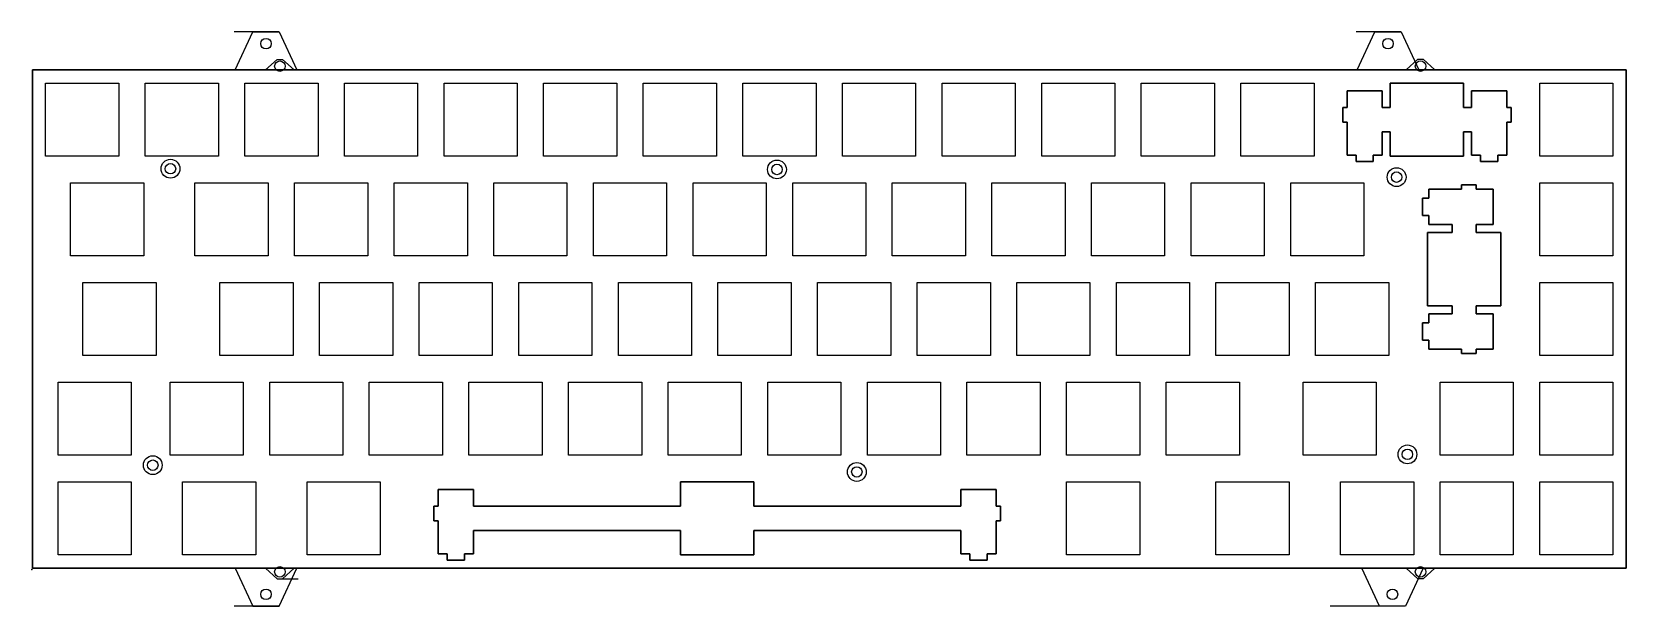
# Model space of a CAD drawing. Header units: millimetres. Extents: x 0 to 305, y -7 to 103.
import ezdxf

# ---------------------------------------------------------------- set-up
doc = ezdxf.new("R2010")
doc.units = ezdxf.units.MM
doc.header["$MEASUREMENT"] = 0
for name, color, linetype in [('7e35f20a299ded1c6a1deb39eea67f7d2ea59609_switch v5_c3e9791c174e4eb26ce8273cec3cea20c89407c9_switch', 7, 'Continuous'), ('7e35f20a299ded1c6a1deb39eea67f7d2ea59609_switch v5_Sketch2', 7, 'Continuous'), ('7e35f20a299ded1c6a1deb39eea67f7d2ea59609_switch v5_Sketch4', 7, 'Continuous'), ('7e35f20a299ded1c6a1deb39eea67f7d2ea59609_switch v5_Sketch5', 7, 'Continuous')]:
    doc.layers.add(name, color=color, linetype=linetype)

msp = doc.modelspace()

# ---------------------------------------------------------------- linework, layer by layer
at = {"layer": '7e35f20a299ded1c6a1deb39eea67f7d2ea59609_switch v5_c3e9791c174e4eb26ce8273cec3cea20c89407c9_switch'}
for p, q in [((0.1, 95.51), (304.89, 95.51)), ((0.1, 0.26), (0.1, 95.51)), ((44.7, 95.51), (46.93, 97.51)), ((46.93, 97.51), (47.93, 97.51)), ((47.93, 97.51), (50.16, 95.51)), ((262.85, 95.51), (265.08, 97.52)), ((265.08, 97.52), (266.08, 97.52)), ((266.08, 97.52), (268.31, 95.51)), ((304.89, 95.51), (304.89, 0.26)), ((2.62, 78.98), (2.62, 92.98)), ((2.62, 92.98), (16.62, 92.98)), ((16.62, 92.98), (16.62, 78.98)), ((21.67, 92.98), (35.67, 92.98)), ((21.67, 78.98), (21.67, 92.98)), ((35.67, 92.98), (35.67, 78.98)), ((40.72, 92.98), (54.72, 92.98)), ((40.72, 78.98), (40.72, 92.98)), ((54.72, 92.98), (54.72, 78.98)), ((59.77, 92.98), (73.77, 92.98)), ((59.77, 78.98), (59.77, 92.98)), ((73.77, 92.98), (73.77, 78.98)), ((78.82, 78.98), (78.82, 92.98)), ((78.82, 92.98), (92.82, 92.98)), ((92.82, 92.98), (92.82, 78.98)), ((97.87, 92.98), (111.87, 92.98)), ((97.87, 78.98), (97.87, 92.98)), ((111.87, 92.98), (111.87, 78.98)), ((116.92, 92.98), (130.92, 92.98)), ((116.92, 78.98), (116.92, 92.98)), ((130.92, 92.98), (130.92, 78.98)), ((135.97, 78.98), (135.97, 92.98)), ((135.97, 92.98), (149.97, 92.98)), ((149.97, 92.98), (149.97, 78.98)), ((155.02, 92.98), (169.02, 92.98)), ((155.02, 78.98), (155.02, 92.98)), ((169.02, 92.98), (169.02, 78.98)), ((174.07, 92.98), (188.07, 92.98)), ((174.07, 78.98), (174.07, 92.98)), ((188.07, 92.98), (188.07, 78.98)), ((193.12, 92.98), (207.12, 92.98)), ((193.12, 78.98), (193.12, 92.98)), ((207.12, 92.98), (207.12, 78.98)), ((212.17, 92.98), (226.17, 92.98)), ((212.17, 78.98), (212.17, 92.98)), ((226.17, 92.98), (226.17, 78.98)), ((231.22, 92.98), (245.22, 92.98)), ((231.22, 78.98), (231.22, 92.98)), ((245.22, 92.98), (245.22, 78.98)), ((251.52, 91.51), (251.52, 88.28)), ((258.27, 91.51), (251.52, 91.51)), ((258.27, 88.28), (258.27, 91.51)), ((259.8, 92.98), (259.8, 88.28)), ((273.79, 92.98), (259.8, 92.98)), ((273.79, 88.28), (273.79, 92.98)), ((275.32, 91.51), (275.32, 88.28)), ((282.07, 91.51), (275.32, 91.51)), ((282.07, 88.28), (282.07, 91.51)), ((288.37, 78.98), (288.37, 92.98)), ((288.37, 92.98), (302.37, 92.98)), ((302.37, 92.98), (302.37, 78.98)), ((250.69, 88.28), (250.69, 85.48)), ((251.52, 88.28), (250.69, 88.28)), ((250.69, 85.48), (251.52, 85.48)), ((251.52, 85.48), (251.52, 79.21)), ((259.8, 88.28), (258.27, 88.28)), ((275.32, 88.28), (273.79, 88.28)), ((282.89, 88.28), (282.07, 88.28)), ((282.07, 79.21), (282.07, 85.48)), ((282.07, 85.48), (282.89, 85.48)), ((282.89, 85.48), (282.89, 88.28)), ((258.27, 79.21), (258.27, 83.68)), ((258.27, 83.68), (259.8, 83.68)), ((259.8, 83.68), (259.8, 78.98)), ((273.79, 78.98), (273.79, 83.68)), ((273.79, 83.68), (275.32, 83.68)), ((275.32, 83.68), (275.32, 79.21)), ((16.62, 78.98), (2.62, 78.98)), ((35.67, 78.98), (21.67, 78.98)), ((54.72, 78.98), (40.72, 78.98)), ((73.77, 78.98), (59.77, 78.98)), ((92.82, 78.98), (78.82, 78.98)), ((111.87, 78.98), (97.87, 78.98)), ((130.92, 78.98), (116.92, 78.98)), ((149.97, 78.98), (135.97, 78.98)), ((169.02, 78.98), (155.02, 78.98)), ((188.07, 78.98), (174.07, 78.98)), ((207.12, 78.98), (193.12, 78.98)), ((226.17, 78.98), (212.17, 78.98)), ((245.22, 78.98), (231.22, 78.98)), ((251.52, 79.21), (253.24, 79.21)), ((253.24, 79.21), (253.24, 78.01)), ((253.24, 78.01), (256.54, 78.01)), ((256.54, 78.01), (256.54, 79.21)), ((256.54, 79.21), (258.27, 79.21)), ((259.8, 78.98), (273.79, 78.98)), ((275.32, 79.21), (277.05, 79.21)), ((277.05, 79.21), (277.05, 78.01)), ((277.05, 78.01), (280.34, 78.01)), ((280.34, 78.01), (280.34, 79.21)), ((280.34, 79.21), (282.07, 79.21)), ((302.37, 78.98), (288.37, 78.98)), ((7.38, 73.93), (21.38, 73.93)), ((7.38, 59.93), (7.38, 73.93)), ((21.38, 73.93), (21.38, 59.93)), ((31.19, 73.93), (45.19, 73.93)), ((31.19, 59.93), (31.19, 73.93)), ((45.19, 73.93), (45.19, 59.93)), ((50.24, 73.93), (64.24, 73.93)), ((50.24, 59.93), (50.24, 73.93)), ((64.24, 73.93), (64.24, 59.93)), ((69.29, 73.93), (83.29, 73.93)), ((69.29, 59.93), (69.29, 73.93)), ((83.29, 73.93), (83.29, 59.93)), ((88.34, 73.93), (102.34, 73.93)), ((88.34, 59.93), (88.34, 73.93)), ((102.34, 73.93), (102.34, 59.93)), ((107.39, 73.93), (121.39, 73.93)), ((107.39, 59.93), (107.39, 73.93)), ((121.39, 73.93), (121.39, 59.93)), ((126.44, 73.93), (140.44, 73.93)), ((126.44, 59.93), (126.44, 73.93)), ((140.44, 73.93), (140.44, 59.93)), ((145.5, 59.93), (145.5, 73.93)), ((145.5, 73.93), (159.49, 73.93)), ((159.49, 73.93), (159.49, 59.93)), ((164.54, 73.93), (178.54, 73.93)), ((164.54, 59.93), (164.54, 73.93)), ((178.54, 73.93), (178.54, 59.93)), ((183.59, 59.93), (183.59, 73.93)), ((183.59, 73.93), (197.59, 73.93)), ((197.59, 73.93), (197.59, 59.93)), ((202.65, 73.93), (216.64, 73.93)), ((202.65, 59.93), (202.65, 73.93)), ((216.64, 73.93), (216.64, 59.93)), ((221.69, 73.93), (235.69, 73.93)), ((221.69, 59.93), (221.69, 73.93)), ((235.69, 73.93), (235.69, 59.93)), ((240.75, 73.93), (254.74, 73.93)), ((240.75, 59.93), (240.75, 73.93)), ((254.74, 73.93), (254.74, 59.93)), ((273.44, 73.51), (273.44, 72.68)), ((276.24, 73.51), (273.44, 73.51)), ((276.24, 72.68), (276.24, 73.51)), ((288.37, 73.93), (302.37, 73.93)), ((288.37, 59.93), (288.37, 73.93)), ((302.37, 73.93), (302.37, 59.93)), ((265.97, 70.96), (265.97, 67.66)), ((267.17, 70.96), (265.97, 70.96)), ((267.17, 72.68), (267.17, 70.96)), ((273.44, 72.68), (267.17, 72.68)), ((279.47, 72.68), (276.24, 72.68)), ((279.47, 65.93), (279.47, 72.68)), ((265.97, 67.66), (267.17, 67.66)), ((267.17, 67.66), (267.17, 65.93)), ((266.94, 64.41), (266.94, 50.41)), ((271.64, 64.41), (266.94, 64.41)), ((267.17, 65.93), (271.64, 65.93)), ((271.64, 65.93), (271.64, 64.41)), ((276.24, 64.41), (276.24, 65.93)), ((276.24, 65.93), (279.47, 65.93)), ((280.94, 64.41), (276.24, 64.41)), ((280.94, 50.41), (280.94, 64.41)), ((21.38, 59.93), (7.38, 59.93)), ((45.19, 59.93), (31.19, 59.93)), ((64.24, 59.93), (50.24, 59.93)), ((83.29, 59.93), (69.29, 59.93)), ((102.34, 59.93), (88.34, 59.93)), ((121.39, 59.93), (107.39, 59.93)), ((140.44, 59.93), (126.44, 59.93)), ((159.49, 59.93), (145.5, 59.93)), ((178.54, 59.93), (164.54, 59.93)), ((197.59, 59.93), (183.59, 59.93)), ((216.64, 59.93), (202.65, 59.93)), ((235.69, 59.93), (221.69, 59.93)), ((254.74, 59.93), (240.75, 59.93)), ((302.37, 59.93), (288.37, 59.93)), ((9.76, 54.88), (23.76, 54.88)), ((9.76, 40.88), (9.76, 54.88)), ((23.76, 54.88), (23.76, 40.88)), ((35.96, 54.88), (49.96, 54.88)), ((35.96, 40.88), (35.96, 54.88)), ((49.96, 54.88), (49.96, 40.88)), ((55.01, 40.88), (55.01, 54.88)), ((55.01, 54.88), (69.01, 54.88)), ((69.01, 54.88), (69.01, 40.88)), ((74.06, 54.88), (88.06, 54.88)), ((74.06, 40.88), (74.06, 54.88)), ((88.06, 54.88), (88.06, 40.88)), ((93.11, 40.88), (93.11, 54.88)), ((93.11, 54.88), (107.11, 54.88)), ((107.11, 54.88), (107.11, 40.88)), ((112.16, 54.88), (126.16, 54.88)), ((112.16, 40.88), (112.16, 54.88)), ((126.16, 54.88), (126.16, 40.88)), ((131.21, 54.88), (145.21, 54.88)), ((131.21, 40.88), (131.21, 54.88)), ((145.21, 54.88), (145.21, 40.88)), ((150.26, 40.88), (150.26, 54.88)), ((150.26, 54.88), (164.26, 54.88)), ((164.26, 54.88), (164.26, 40.88)), ((169.31, 54.88), (183.31, 54.88)), ((169.31, 40.88), (169.31, 54.88)), ((183.31, 54.88), (183.31, 40.88)), ((188.36, 40.88), (188.36, 54.88)), ((188.36, 54.88), (202.36, 54.88)), ((202.36, 54.88), (202.36, 40.88)), ((207.41, 40.88), (207.41, 54.88)), ((207.41, 54.88), (221.41, 54.88)), ((221.41, 54.88), (221.41, 40.88)), ((226.46, 40.88), (226.46, 54.88)), ((226.46, 54.88), (240.46, 54.88)), ((240.46, 54.88), (240.46, 40.88)), ((245.51, 54.88), (259.51, 54.88)), ((245.51, 40.88), (245.51, 54.88)), ((259.51, 54.88), (259.51, 40.88)), ((288.37, 40.88), (288.37, 54.88)), ((288.37, 54.88), (302.37, 54.88)), ((302.37, 54.88), (302.37, 40.88)), ((266.94, 50.41), (271.64, 50.41)), ((271.64, 48.88), (267.17, 48.88)), ((267.17, 48.88), (267.17, 47.16)), ((271.64, 50.41), (271.64, 48.88)), ((276.24, 48.88), (276.24, 50.41)), ((276.24, 50.41), (280.94, 50.41)), ((279.47, 48.88), (276.24, 48.88)), ((279.47, 42.13), (279.47, 48.88)), ((267.17, 47.16), (265.97, 47.16)), ((265.97, 47.16), (265.97, 43.86)), ((265.97, 43.86), (267.17, 43.86)), ((267.17, 43.86), (267.17, 42.13)), ((23.76, 40.88), (9.76, 40.88)), ((49.96, 40.88), (35.96, 40.88)), ((69.01, 40.88), (55.01, 40.88)), ((88.06, 40.88), (74.06, 40.88)), ((107.11, 40.88), (93.11, 40.88)), ((126.16, 40.88), (112.16, 40.88)), ((145.21, 40.88), (131.21, 40.88)), ((164.26, 40.88), (150.26, 40.88)), ((183.31, 40.88), (169.31, 40.88)), ((202.36, 40.88), (188.36, 40.88)), ((221.41, 40.88), (207.41, 40.88)), ((240.46, 40.88), (226.46, 40.88)), ((259.51, 40.88), (245.51, 40.88)), ((267.17, 42.13), (273.44, 42.13)), ((273.44, 42.13), (273.44, 41.31)), ((273.44, 41.31), (276.24, 41.31)), ((276.24, 42.13), (279.47, 42.13)), ((276.24, 41.31), (276.24, 42.13)), ((302.37, 40.88), (288.37, 40.88)), ((5, 35.83), (19, 35.83)), ((5, 21.83), (5, 35.83)), ((19, 35.83), (19, 21.83)), ((26.43, 21.83), (26.43, 35.83)), ((26.43, 35.83), (40.43, 35.83)), ((40.43, 35.83), (40.43, 21.83)), ((45.48, 21.83), (45.48, 35.83)), ((45.48, 35.83), (59.48, 35.83)), ((59.48, 35.83), (59.48, 21.83)), ((64.53, 35.83), (78.53, 35.83)), ((64.53, 21.83), (64.53, 35.83)), ((78.53, 35.83), (78.53, 21.83)), ((83.58, 35.83), (97.58, 35.83)), ((83.58, 21.83), (83.58, 35.83)), ((97.58, 35.83), (97.58, 21.83)), ((102.63, 21.83), (102.63, 35.83)), ((102.63, 35.83), (116.63, 35.83)), ((116.63, 35.83), (116.63, 21.83)), ((121.68, 35.83), (135.68, 35.83)), ((121.68, 21.83), (121.68, 35.83)), ((135.68, 35.83), (135.68, 21.83)), ((140.73, 35.83), (154.73, 35.83)), ((140.73, 21.83), (140.73, 35.83)), ((154.73, 35.83), (154.73, 21.83)), ((159.78, 35.83), (173.78, 35.83)), ((159.78, 21.83), (159.78, 35.83)), ((173.78, 35.83), (173.78, 21.83)), ((178.83, 35.83), (192.83, 35.83)), ((178.83, 21.83), (178.83, 35.83)), ((192.83, 35.83), (192.83, 21.83)), ((197.88, 35.83), (211.88, 35.83)), ((197.88, 21.83), (197.88, 35.83)), ((211.88, 35.83), (211.88, 21.83)), ((216.93, 35.83), (230.93, 35.83)), ((216.93, 21.83), (216.93, 35.83)), ((230.93, 35.83), (230.93, 21.83)), ((243.13, 21.83), (243.13, 35.83)), ((243.13, 35.83), (257.12, 35.83)), ((257.12, 35.83), (257.12, 21.83)), ((269.32, 35.83), (283.32, 35.83)), ((269.32, 21.83), (269.32, 35.83)), ((283.32, 35.83), (283.32, 21.83)), ((288.37, 35.83), (302.37, 35.83)), ((288.37, 21.83), (288.37, 35.83)), ((302.37, 35.83), (302.37, 21.83)), ((19, 21.83), (5, 21.83)), ((40.43, 21.83), (26.43, 21.83)), ((59.48, 21.83), (45.48, 21.83)), ((78.53, 21.83), (64.53, 21.83)), ((97.58, 21.83), (83.58, 21.83)), ((116.63, 21.83), (102.63, 21.83)), ((135.68, 21.83), (121.68, 21.83)), ((154.73, 21.83), (140.73, 21.83)), ((173.78, 21.83), (159.78, 21.83)), ((192.83, 21.83), (178.83, 21.83)), ((211.88, 21.83), (197.88, 21.83)), ((230.93, 21.83), (216.93, 21.83)), ((257.12, 21.83), (243.13, 21.83)), ((283.32, 21.83), (269.32, 21.83)), ((302.37, 21.83), (288.37, 21.83)), ((5, 2.78), (5, 16.78)), ((5, 16.78), (19, 16.78)), ((19, 16.78), (19, 2.78)), ((28.81, 2.78), (28.81, 16.78)), ((28.81, 16.78), (42.81, 16.78)), ((42.81, 16.78), (42.81, 2.78)), ((52.63, 16.78), (66.63, 16.78)), ((52.63, 2.78), (52.63, 16.78)), ((66.63, 16.78), (66.63, 2.78)), ((84.44, 15.31), (77.69, 15.31)), ((77.69, 15.31), (77.69, 12.08)), ((84.44, 12.08), (84.44, 15.31)), ((124.06, 16.78), (124.06, 12.08)), ((138.06, 16.78), (124.06, 16.78)), ((138.06, 12.08), (138.06, 16.78)), ((184.44, 15.31), (177.69, 15.31)), ((177.69, 15.31), (177.69, 12.08)), ((184.44, 12.08), (184.44, 15.31)), ((197.88, 16.78), (211.88, 16.78)), ((197.88, 2.78), (197.88, 16.78)), ((211.88, 16.78), (211.88, 2.78)), ((226.46, 2.78), (226.46, 16.78)), ((226.46, 16.78), (240.46, 16.78)), ((240.46, 16.78), (240.46, 2.78)), ((250.27, 2.78), (250.27, 16.78)), ((250.27, 16.78), (264.27, 16.78)), ((264.27, 16.78), (264.27, 2.78)), ((269.32, 2.78), (269.32, 16.78)), ((269.32, 16.78), (283.32, 16.78)), ((283.32, 16.78), (283.32, 2.78)), ((288.37, 16.78), (302.37, 16.78)), ((288.37, 2.78), (288.37, 16.78)), ((302.37, 16.78), (302.37, 2.78)), ((77.69, 12.08), (76.86, 12.08)), ((76.86, 12.08), (76.86, 9.28)), ((76.86, 9.28), (77.69, 9.28)), ((77.69, 9.28), (77.69, 3.01)), ((124.06, 12.08), (84.44, 12.08)), ((177.69, 12.08), (138.06, 12.08)), ((185.26, 12.08), (184.44, 12.08)), ((184.44, 3.01), (184.44, 9.28)), ((184.44, 9.28), (185.26, 9.28)), ((185.26, 9.28), (185.26, 12.08)), ((84.44, 7.48), (124.06, 7.48)), ((84.44, 3.01), (84.44, 7.48)), ((124.06, 7.48), (124.06, 2.78)), ((138.06, 7.48), (177.69, 7.48)), ((138.06, 2.78), (138.06, 7.48)), ((177.69, 7.48), (177.69, 3.01)), ((304.89, 0.26), (0.1, 0.26)), ((0.1, 0.26), (44.7, 0.26)), ((19, 2.78), (5, 2.78)), ((42.81, 2.78), (28.81, 2.78)), ((44.7, 0.26), (47.7, 0.26)), ((44.7, 0.26), (46.93, -1.75)), ((47.93, -1.75), (50.16, 0.26)), ((66.63, 2.78), (52.63, 2.78)), ((77.69, 3.01), (79.41, 3.01)), ((79.41, 3.01), (79.41, 1.81)), ((79.41, 1.81), (82.71, 1.81)), ((82.71, 1.81), (82.71, 3.01)), ((82.71, 3.01), (84.44, 3.01)), ((124.06, 2.78), (138.06, 2.78)), ((177.69, 3.01), (179.41, 3.01)), ((179.41, 3.01), (179.41, 1.81)), ((179.41, 1.81), (182.71, 1.81)), ((182.71, 1.81), (182.71, 3.01)), ((182.71, 3.01), (184.44, 3.01)), ((211.88, 2.78), (197.88, 2.78)), ((240.46, 2.78), (226.46, 2.78)), ((264.27, 2.78), (250.27, 2.78)), ((265.08, -1.75), (262.85, 0.26)), ((268.31, 0.26), (266.08, -1.75)), ((304.89, 0.26), (268.31, 0.26)), ((283.32, 2.78), (269.32, 2.78)), ((302.37, 2.78), (288.37, 2.78)), ((46.93, -1.75), (47.93, -1.75)), ((47.93, -1.75), (50.93, -1.75)), ((266.08, -1.75), (265.08, -1.75))]:
    msp.add_line(p, q, dxfattribs=at)
for centre in [(47.43, 96.21), (265.58, 96.22), (47.43, -0.45), (265.58, -0.45)]:
    msp.add_circle(centre, 1, dxfattribs=at)
msp.add_point((0, 0), dxfattribs=at)
at = {"layer": '7e35f20a299ded1c6a1deb39eea67f7d2ea59609_switch v5_Sketch2'}
msp.add_point((0, 0), dxfattribs=at)
at = {"layer": '7e35f20a299ded1c6a1deb39eea67f7d2ea59609_switch v5_Sketch4'}
for centre, radius in [((26.5, 76.61), 1.8), ((26.5, 76.61), 1), ((142.5, 76.47), 1.8), ((142.5, 76.47), 1), ((261, 75), 1.8), ((261, 75), 1), ((23.12, 19.94), 1.8), ((263.07, 22.01), 1.8), ((263.07, 22.01), 1), ((23.12, 19.94), 1), ((157.77, 18.65), 1.8), ((157.77, 18.65), 1)]:
    msp.add_circle(centre, radius, dxfattribs=at)
msp.add_point((0, 0), dxfattribs=at)
at = {"layer": '7e35f20a299ded1c6a1deb39eea67f7d2ea59609_switch v5_Sketch5'}
for p, q in [((47.28, 102.76, 1.5), (38.7, 102.76, 1.5)), ((38.9, 95.51, 1.5), (42.28, 102.76, 1.5)), ((42.28, 102.76, 1.5), (47.28, 102.76, 1.5)), ((47.28, 102.76, 1.5), (50.66, 95.51, 1.5)), ((261.86, 102.76, 1.5), (253.29, 102.76, 1.5)), ((253.48, 95.51, 1.5), (256.86, 102.76, 1.5)), ((256.86, 102.76, 1.5), (261.86, 102.76, 1.5)), ((261.86, 102.76, 1.5), (265.24, 95.51, 1.5)), ((0.1, 95.51, 1.5), (0.1, 0.26, 1.5)), ((304.89, 95.51, 1.5), (0.1, 95.51, 1.5)), ((0.1, 95.51, 1.5), (38.9, 95.51, 1.5)), ((38.9, 95.51, 1.5), (29.9, 95.51, 1.5)), ((253.48, 95.51, 1.5), (244.48, 95.51, 1.5)), ((304.89, 0.26, 1.5), (304.89, 95.51, 1.5)), ((2.62, 78.98, 1.5), (2.62, 92.98, 1.5)), ((2.62, 92.98, 1.5), (16.62, 92.98, 1.5)), ((16.62, 92.98, 1.5), (16.62, 78.98, 1.5)), ((21.67, 92.98, 1.5), (35.67, 92.98, 1.5)), ((21.67, 78.98, 1.5), (21.67, 92.98, 1.5)), ((35.67, 92.98, 1.5), (35.67, 78.98, 1.5)), ((40.72, 92.98, 1.5), (54.72, 92.98, 1.5)), ((40.72, 78.98, 1.5), (40.72, 92.98, 1.5)), ((54.72, 92.98, 1.5), (54.72, 78.98, 1.5)), ((59.77, 92.98, 1.5), (73.77, 92.98, 1.5)), ((59.77, 78.98, 1.5), (59.77, 92.98, 1.5)), ((73.77, 92.98, 1.5), (73.77, 78.98, 1.5)), ((78.82, 92.98, 1.5), (92.82, 92.98, 1.5)), ((78.82, 78.98, 1.5), (78.82, 92.98, 1.5)), ((92.82, 92.98, 1.5), (92.82, 78.98, 1.5)), ((97.87, 78.98, 1.5), (97.87, 92.98, 1.5)), ((97.87, 92.98, 1.5), (111.87, 92.98, 1.5)), ((111.87, 92.98, 1.5), (111.87, 78.98, 1.5)), ((116.92, 92.98, 1.5), (130.92, 92.98, 1.5)), ((116.92, 78.98, 1.5), (116.92, 92.98, 1.5)), ((130.92, 92.98, 1.5), (130.92, 78.98, 1.5)), ((135.97, 92.98, 1.5), (149.97, 92.98, 1.5)), ((135.97, 78.98, 1.5), (135.97, 92.98, 1.5)), ((149.97, 92.98, 1.5), (149.97, 78.98, 1.5)), ((155.02, 92.98, 1.5), (169.02, 92.98, 1.5)), ((155.02, 78.98, 1.5), (155.02, 92.98, 1.5)), ((169.02, 92.98, 1.5), (169.02, 78.98, 1.5)), ((174.07, 92.98, 1.5), (188.07, 92.98, 1.5)), ((174.07, 78.98, 1.5), (174.07, 92.98, 1.5)), ((188.07, 92.98, 1.5), (188.07, 78.98, 1.5)), ((193.12, 78.98, 1.5), (193.12, 92.98, 1.5)), ((193.12, 92.98, 1.5), (207.12, 92.98, 1.5)), ((207.12, 92.98, 1.5), (207.12, 78.98, 1.5)), ((212.17, 78.98, 1.5), (212.17, 92.98, 1.5)), ((212.17, 92.98, 1.5), (226.17, 92.98, 1.5)), ((226.17, 92.98, 1.5), (226.17, 78.98, 1.5)), ((231.22, 78.98, 1.5), (231.22, 92.98, 1.5)), ((231.22, 92.98, 1.5), (245.22, 92.98, 1.5)), ((245.22, 92.98, 1.5), (245.22, 78.98, 1.5)), ((251.52, 88.28, 1.5), (251.52, 91.51, 1.5)), ((251.52, 91.51, 1.5), (258.27, 91.51, 1.5)), ((258.27, 91.51, 1.5), (258.27, 88.28, 1.5)), ((259.8, 92.98, 1.5), (273.79, 92.98, 1.5)), ((259.8, 88.28, 1.5), (259.8, 92.98, 1.5)), ((273.79, 92.98, 1.5), (273.79, 88.28, 1.5)), ((275.32, 91.51, 1.5), (282.07, 91.51, 1.5)), ((275.32, 88.28, 1.5), (275.32, 91.51, 1.5)), ((282.07, 91.51, 1.5), (282.07, 88.28, 1.5)), ((288.37, 78.98, 1.5), (288.37, 92.98, 1.5)), ((288.37, 92.98, 1.5), (302.37, 92.98, 1.5)), ((302.37, 92.98, 1.5), (302.37, 78.98, 1.5)), ((250.69, 88.28, 1.5), (251.52, 88.28, 1.5)), ((250.69, 85.48, 1.5), (250.69, 88.28, 1.5)), ((251.52, 85.48, 1.5), (250.69, 85.48, 1.5)), ((251.52, 79.21, 1.5), (251.52, 85.48, 1.5)), ((258.27, 88.28, 1.5), (259.8, 88.28, 1.5)), ((273.79, 88.28, 1.5), (275.32, 88.28, 1.5)), ((282.07, 88.28, 1.5), (282.89, 88.28, 1.5)), ((282.07, 85.48, 1.5), (282.07, 79.21, 1.5)), ((282.89, 85.48, 1.5), (282.07, 85.48, 1.5)), ((282.89, 88.28, 1.5), (282.89, 85.48, 1.5)), ((258.27, 83.68, 1.5), (258.27, 79.21, 1.5)), ((259.8, 83.68, 1.5), (258.27, 83.68, 1.5)), ((259.8, 78.98, 1.5), (259.8, 83.68, 1.5)), ((275.32, 83.68, 1.5), (273.79, 83.68, 1.5)), ((273.79, 83.68, 1.5), (273.79, 78.98, 1.5)), ((275.32, 79.21, 1.5), (275.32, 83.68, 1.5)), ((16.62, 78.98, 1.5), (2.62, 78.98, 1.5)), ((35.67, 78.98, 1.5), (21.67, 78.98, 1.5)), ((54.72, 78.98, 1.5), (40.72, 78.98, 1.5)), ((73.77, 78.98, 1.5), (59.77, 78.98, 1.5)), ((92.82, 78.98, 1.5), (78.82, 78.98, 1.5)), ((111.87, 78.98, 1.5), (97.87, 78.98, 1.5)), ((130.92, 78.98, 1.5), (116.92, 78.98, 1.5)), ((149.97, 78.98, 1.5), (135.97, 78.98, 1.5)), ((169.02, 78.98, 1.5), (155.02, 78.98, 1.5)), ((188.07, 78.98, 1.5), (174.07, 78.98, 1.5)), ((207.12, 78.98, 1.5), (193.12, 78.98, 1.5)), ((226.17, 78.98, 1.5), (212.17, 78.98, 1.5)), ((245.22, 78.98, 1.5), (231.22, 78.98, 1.5)), ((253.24, 79.21, 1.5), (251.52, 79.21, 1.5)), ((253.24, 78.01, 1.5), (253.24, 79.21, 1.5)), ((256.54, 78.01, 1.5), (253.24, 78.01, 1.5)), ((256.54, 79.21, 1.5), (256.54, 78.01, 1.5)), ((258.27, 79.21, 1.5), (256.54, 79.21, 1.5)), ((273.79, 78.98, 1.5), (259.8, 78.98, 1.5)), ((277.05, 79.21, 1.5), (275.32, 79.21, 1.5)), ((277.05, 78.01, 1.5), (277.05, 79.21, 1.5)), ((280.34, 78.01, 1.5), (277.05, 78.01, 1.5)), ((282.07, 79.21, 1.5), (280.34, 79.21, 1.5)), ((280.34, 79.21, 1.5), (280.34, 78.01, 1.5)), ((302.37, 78.98, 1.5), (288.37, 78.98, 1.5)), ((7.38, 59.93, 1.5), (7.38, 73.93, 1.5)), ((7.38, 73.93, 1.5), (21.38, 73.93, 1.5)), ((21.38, 73.93, 1.5), (21.38, 59.93, 1.5)), ((31.19, 73.93, 1.5), (45.19, 73.93, 1.5)), ((31.19, 59.93, 1.5), (31.19, 73.93, 1.5)), ((45.19, 73.93, 1.5), (45.19, 59.93, 1.5)), ((50.24, 59.93, 1.5), (50.24, 73.93, 1.5)), ((50.24, 73.93, 1.5), (64.24, 73.93, 1.5)), ((64.24, 73.93, 1.5), (64.24, 59.93, 1.5)), ((69.29, 59.93, 1.5), (69.29, 73.93, 1.5)), ((69.29, 73.93, 1.5), (83.29, 73.93, 1.5)), ((83.29, 73.93, 1.5), (83.29, 59.93, 1.5)), ((88.34, 59.93, 1.5), (88.34, 73.93, 1.5)), ((88.34, 73.93, 1.5), (102.34, 73.93, 1.5)), ((102.34, 73.93, 1.5), (102.34, 59.93, 1.5)), ((107.39, 73.93, 1.5), (121.39, 73.93, 1.5)), ((107.39, 59.93, 1.5), (107.39, 73.93, 1.5)), ((121.39, 73.93, 1.5), (121.39, 59.93, 1.5)), ((126.44, 59.93, 1.5), (126.44, 73.93, 1.5)), ((126.44, 73.93, 1.5), (140.44, 73.93, 1.5)), ((140.44, 73.93, 1.5), (140.44, 59.93, 1.5)), ((145.5, 59.93, 1.5), (145.5, 73.93, 1.5)), ((145.5, 73.93, 1.5), (159.49, 73.93, 1.5)), ((159.49, 73.93, 1.5), (159.49, 59.93, 1.5)), ((164.54, 73.93, 1.5), (178.54, 73.93, 1.5)), ((164.54, 59.93, 1.5), (164.54, 73.93, 1.5)), ((178.54, 73.93, 1.5), (178.54, 59.93, 1.5)), ((183.59, 59.93, 1.5), (183.59, 73.93, 1.5)), ((183.59, 73.93, 1.5), (197.59, 73.93, 1.5)), ((197.59, 73.93, 1.5), (197.59, 59.93, 1.5)), ((202.65, 59.93, 1.5), (202.65, 73.93, 1.5)), ((202.65, 73.93, 1.5), (216.64, 73.93, 1.5)), ((216.64, 73.93, 1.5), (216.64, 59.93, 1.5)), ((221.69, 73.93, 1.5), (235.69, 73.93, 1.5)), ((221.69, 59.93, 1.5), (221.69, 73.93, 1.5)), ((235.69, 73.93, 1.5), (235.69, 59.93, 1.5)), ((240.75, 73.93, 1.5), (254.74, 73.93, 1.5)), ((240.75, 59.93, 1.5), (240.75, 73.93, 1.5)), ((254.74, 73.93, 1.5), (254.74, 59.93, 1.5)), ((273.44, 72.68, 1.5), (273.44, 73.51, 1.5)), ((273.44, 73.51, 1.5), (276.24, 73.51, 1.5)), ((276.24, 73.51, 1.5), (276.24, 72.68, 1.5)), ((288.37, 73.93, 1.5), (302.37, 73.93, 1.5)), ((288.37, 59.93, 1.5), (288.37, 73.93, 1.5)), ((302.37, 73.93, 1.5), (302.37, 59.93, 1.5)), ((265.97, 67.66, 1.5), (265.97, 70.96, 1.5)), ((265.97, 70.96, 1.5), (267.17, 70.96, 1.5)), ((267.17, 70.96, 1.5), (267.17, 72.68, 1.5)), ((267.17, 72.68, 1.5), (273.44, 72.68, 1.5)), ((276.24, 72.68, 1.5), (279.47, 72.68, 1.5)), ((279.47, 72.68, 1.5), (279.47, 65.93, 1.5)), ((267.17, 67.66, 1.5), (265.97, 67.66, 1.5)), ((267.17, 65.93, 1.5), (267.17, 67.66, 1.5)), ((266.94, 50.41, 1.5), (266.94, 64.41, 1.5)), ((266.94, 64.41, 1.5), (271.64, 64.41, 1.5)), ((271.64, 65.93, 1.5), (267.17, 65.93, 1.5)), ((271.64, 64.41, 1.5), (271.64, 65.93, 1.5)), ((279.47, 65.93, 1.5), (276.24, 65.93, 1.5)), ((276.24, 65.93, 1.5), (276.24, 64.41, 1.5)), ((276.24, 64.41, 1.5), (280.94, 64.41, 1.5)), ((280.94, 64.41, 1.5), (280.94, 50.41, 1.5)), ((21.38, 59.93, 1.5), (7.38, 59.93, 1.5)), ((45.19, 59.93, 1.5), (31.19, 59.93, 1.5)), ((64.24, 59.93, 1.5), (50.24, 59.93, 1.5)), ((83.29, 59.93, 1.5), (69.29, 59.93, 1.5)), ((102.34, 59.93, 1.5), (88.34, 59.93, 1.5)), ((121.39, 59.93, 1.5), (107.39, 59.93, 1.5)), ((140.44, 59.93, 1.5), (126.44, 59.93, 1.5)), ((159.49, 59.93, 1.5), (145.5, 59.93, 1.5)), ((178.54, 59.93, 1.5), (164.54, 59.93, 1.5)), ((197.59, 59.93, 1.5), (183.59, 59.93, 1.5)), ((216.64, 59.93, 1.5), (202.65, 59.93, 1.5)), ((235.69, 59.93, 1.5), (221.69, 59.93, 1.5)), ((254.74, 59.93, 1.5), (240.75, 59.93, 1.5)), ((302.37, 59.93, 1.5), (288.37, 59.93, 1.5)), ((9.76, 54.88, 1.5), (23.76, 54.88, 1.5)), ((9.76, 40.88, 1.5), (9.76, 54.88, 1.5)), ((23.76, 54.88, 1.5), (23.76, 40.88, 1.5)), ((35.96, 40.88, 1.5), (35.96, 54.88, 1.5)), ((35.96, 54.88, 1.5), (49.96, 54.88, 1.5)), ((49.96, 54.88, 1.5), (49.96, 40.88, 1.5)), ((55.01, 54.88, 1.5), (69.01, 54.88, 1.5)), ((55.01, 40.88, 1.5), (55.01, 54.88, 1.5)), ((69.01, 54.88, 1.5), (69.01, 40.88, 1.5)), ((74.06, 54.88, 1.5), (88.06, 54.88, 1.5)), ((74.06, 40.88, 1.5), (74.06, 54.88, 1.5)), ((88.06, 54.88, 1.5), (88.06, 40.88, 1.5)), ((93.11, 40.88, 1.5), (93.11, 54.88, 1.5)), ((93.11, 54.88, 1.5), (107.11, 54.88, 1.5)), ((107.11, 54.88, 1.5), (107.11, 40.88, 1.5)), ((112.16, 54.88, 1.5), (126.16, 54.88, 1.5)), ((112.16, 40.88, 1.5), (112.16, 54.88, 1.5)), ((126.16, 54.88, 1.5), (126.16, 40.88, 1.5)), ((131.21, 40.88, 1.5), (131.21, 54.88, 1.5)), ((131.21, 54.88, 1.5), (145.21, 54.88, 1.5)), ((145.21, 54.88, 1.5), (145.21, 40.88, 1.5)), ((150.26, 40.88, 1.5), (150.26, 54.88, 1.5)), ((150.26, 54.88, 1.5), (164.26, 54.88, 1.5)), ((164.26, 54.88, 1.5), (164.26, 40.88, 1.5)), ((169.31, 54.88, 1.5), (183.31, 54.88, 1.5)), ((169.31, 40.88, 1.5), (169.31, 54.88, 1.5)), ((183.31, 54.88, 1.5), (183.31, 40.88, 1.5)), ((188.36, 40.88, 1.5), (188.36, 54.88, 1.5)), ((188.36, 54.88, 1.5), (202.36, 54.88, 1.5)), ((202.36, 54.88, 1.5), (202.36, 40.88, 1.5)), ((207.41, 54.88, 1.5), (221.41, 54.88, 1.5)), ((207.41, 40.88, 1.5), (207.41, 54.88, 1.5)), ((221.41, 54.88, 1.5), (221.41, 40.88, 1.5)), ((226.46, 40.88, 1.5), (226.46, 54.88, 1.5)), ((226.46, 54.88, 1.5), (240.46, 54.88, 1.5)), ((240.46, 54.88, 1.5), (240.46, 40.88, 1.5)), ((245.51, 40.88, 1.5), (245.51, 54.88, 1.5)), ((245.51, 54.88, 1.5), (259.51, 54.88, 1.5)), ((259.51, 54.88, 1.5), (259.51, 40.88, 1.5)), ((288.37, 40.88, 1.5), (288.37, 54.88, 1.5)), ((288.37, 54.88, 1.5), (302.37, 54.88, 1.5)), ((302.37, 54.88, 1.5), (302.37, 40.88, 1.5)), ((271.64, 50.41, 1.5), (266.94, 50.41, 1.5)), ((267.17, 47.16, 1.5), (267.17, 48.88, 1.5)), ((267.17, 48.88, 1.5), (271.64, 48.88, 1.5)), ((271.64, 48.88, 1.5), (271.64, 50.41, 1.5)), ((280.94, 50.41, 1.5), (276.24, 50.41, 1.5)), ((276.24, 50.41, 1.5), (276.24, 48.88, 1.5)), ((276.24, 48.88, 1.5), (279.47, 48.88, 1.5)), ((279.47, 48.88, 1.5), (279.47, 42.13, 1.5)), ((265.97, 47.16, 1.5), (267.17, 47.16, 1.5)), ((265.97, 43.86, 1.5), (265.97, 47.16, 1.5)), ((267.17, 43.86, 1.5), (265.97, 43.86, 1.5)), ((267.17, 42.13, 1.5), (267.17, 43.86, 1.5)), ((23.76, 40.88, 1.5), (9.76, 40.88, 1.5)), ((49.96, 40.88, 1.5), (35.96, 40.88, 1.5)), ((69.01, 40.88, 1.5), (55.01, 40.88, 1.5)), ((88.06, 40.88, 1.5), (74.06, 40.88, 1.5)), ((107.11, 40.88, 1.5), (93.11, 40.88, 1.5)), ((126.16, 40.88, 1.5), (112.16, 40.88, 1.5)), ((145.21, 40.88, 1.5), (131.21, 40.88, 1.5)), ((164.26, 40.88, 1.5), (150.26, 40.88, 1.5)), ((183.31, 40.88, 1.5), (169.31, 40.88, 1.5)), ((202.36, 40.88, 1.5), (188.36, 40.88, 1.5)), ((221.41, 40.88, 1.5), (207.41, 40.88, 1.5)), ((240.46, 40.88, 1.5), (226.46, 40.88, 1.5)), ((259.51, 40.88, 1.5), (245.51, 40.88, 1.5)), ((273.44, 42.13, 1.5), (267.17, 42.13, 1.5)), ((273.44, 41.31, 1.5), (273.44, 42.13, 1.5)), ((276.24, 41.31, 1.5), (273.44, 41.31, 1.5)), ((279.47, 42.13, 1.5), (276.24, 42.13, 1.5)), ((276.24, 42.13, 1.5), (276.24, 41.31, 1.5)), ((302.37, 40.88, 1.5), (288.37, 40.88, 1.5)), ((5, 35.83, 1.5), (19, 35.83, 1.5)), ((5, 21.83, 1.5), (5, 35.83, 1.5)), ((19, 35.83, 1.5), (19, 21.83, 1.5)), ((26.43, 35.83, 1.5), (40.43, 35.83, 1.5)), ((26.43, 21.83, 1.5), (26.43, 35.83, 1.5)), ((40.43, 35.83, 1.5), (40.43, 21.83, 1.5)), ((45.48, 21.83, 1.5), (45.48, 35.83, 1.5)), ((45.48, 35.83, 1.5), (59.48, 35.83, 1.5)), ((59.48, 35.83, 1.5), (59.48, 21.83, 1.5)), ((64.53, 21.83, 1.5), (64.53, 35.83, 1.5)), ((64.53, 35.83, 1.5), (78.53, 35.83, 1.5)), ((78.53, 35.83, 1.5), (78.53, 21.83, 1.5)), ((83.58, 35.83, 1.5), (97.58, 35.83, 1.5)), ((83.58, 21.83, 1.5), (83.58, 35.83, 1.5)), ((97.58, 35.83, 1.5), (97.58, 21.83, 1.5)), ((102.63, 21.83, 1.5), (102.63, 35.83, 1.5)), ((102.63, 35.83, 1.5), (116.63, 35.83, 1.5)), ((116.63, 35.83, 1.5), (116.63, 21.83, 1.5)), ((121.68, 35.83, 1.5), (135.68, 35.83, 1.5)), ((121.68, 21.83, 1.5), (121.68, 35.83, 1.5)), ((135.68, 35.83, 1.5), (135.68, 21.83, 1.5)), ((140.73, 21.83, 1.5), (140.73, 35.83, 1.5)), ((140.73, 35.83, 1.5), (154.73, 35.83, 1.5)), ((154.73, 35.83, 1.5), (154.73, 21.83, 1.5)), ((159.78, 35.83, 1.5), (173.78, 35.83, 1.5)), ((159.78, 21.83, 1.5), (159.78, 35.83, 1.5)), ((173.78, 35.83, 1.5), (173.78, 21.83, 1.5)), ((178.83, 21.83, 1.5), (178.83, 35.83, 1.5)), ((178.83, 35.83, 1.5), (192.83, 35.83, 1.5)), ((192.83, 35.83, 1.5), (192.83, 21.83, 1.5)), ((197.88, 35.83, 1.5), (211.88, 35.83, 1.5)), ((197.88, 21.83, 1.5), (197.88, 35.83, 1.5)), ((211.88, 35.83, 1.5), (211.88, 21.83, 1.5)), ((216.93, 35.83, 1.5), (230.93, 35.83, 1.5)), ((216.93, 21.83, 1.5), (216.93, 35.83, 1.5)), ((230.93, 35.83, 1.5), (230.93, 21.83, 1.5)), ((243.13, 21.83, 1.5), (243.13, 35.83, 1.5)), ((243.13, 35.83, 1.5), (257.12, 35.83, 1.5)), ((257.12, 35.83, 1.5), (257.12, 21.83, 1.5)), ((269.32, 35.83, 1.5), (283.32, 35.83, 1.5)), ((269.32, 21.83, 1.5), (269.32, 35.83, 1.5)), ((283.32, 35.83, 1.5), (283.32, 21.83, 1.5)), ((288.37, 35.83, 1.5), (302.37, 35.83, 1.5)), ((288.37, 21.83, 1.5), (288.37, 35.83, 1.5)), ((302.37, 35.83, 1.5), (302.37, 21.83, 1.5)), ((19, 21.83, 1.5), (5, 21.83, 1.5)), ((40.43, 21.83, 1.5), (26.43, 21.83, 1.5)), ((59.48, 21.83, 1.5), (45.48, 21.83, 1.5)), ((78.53, 21.83, 1.5), (64.53, 21.83, 1.5)), ((97.58, 21.83, 1.5), (83.58, 21.83, 1.5)), ((116.63, 21.83, 1.5), (102.63, 21.83, 1.5)), ((135.68, 21.83, 1.5), (121.68, 21.83, 1.5)), ((154.73, 21.83, 1.5), (140.73, 21.83, 1.5)), ((173.78, 21.83, 1.5), (159.78, 21.83, 1.5)), ((192.83, 21.83, 1.5), (178.83, 21.83, 1.5)), ((211.88, 21.83, 1.5), (197.88, 21.83, 1.5)), ((230.93, 21.83, 1.5), (216.93, 21.83, 1.5)), ((257.12, 21.83, 1.5), (243.13, 21.83, 1.5)), ((283.32, 21.83, 1.5), (269.32, 21.83, 1.5)), ((302.37, 21.83, 1.5), (288.37, 21.83, 1.5)), ((5, 2.78, 1.5), (5, 16.78, 1.5)), ((5, 16.78, 1.5), (19, 16.78, 1.5)), ((19, 16.78, 1.5), (19, 2.78, 1.5)), ((28.81, 16.78, 1.5), (42.81, 16.78, 1.5)), ((28.81, 2.78, 1.5), (28.81, 16.78, 1.5)), ((42.81, 16.78, 1.5), (42.81, 2.78, 1.5)), ((52.63, 2.78, 1.5), (52.63, 16.78, 1.5)), ((52.63, 16.78, 1.5), (66.63, 16.78, 1.5)), ((66.63, 16.78, 1.5), (66.63, 2.78, 1.5)), ((77.69, 12.08, 1.5), (77.69, 15.31, 1.5)), ((77.69, 15.31, 1.5), (84.44, 15.31, 1.5)), ((84.44, 15.31, 1.5), (84.44, 12.08, 1.5)), ((124.06, 12.08, 1.5), (124.06, 16.78, 1.5)), ((124.06, 16.78, 1.5), (138.06, 16.78, 1.5)), ((138.06, 16.78, 1.5), (138.06, 12.08, 1.5)), ((177.69, 12.08, 1.5), (177.69, 15.31, 1.5)), ((177.69, 15.31, 1.5), (184.44, 15.31, 1.5)), ((184.44, 15.31, 1.5), (184.44, 12.08, 1.5)), ((197.88, 2.78, 1.5), (197.88, 16.78, 1.5)), ((197.88, 16.78, 1.5), (211.88, 16.78, 1.5)), ((211.88, 16.78, 1.5), (211.88, 2.78, 1.5)), ((226.46, 2.78, 1.5), (226.46, 16.78, 1.5)), ((226.46, 16.78, 1.5), (240.46, 16.78, 1.5)), ((240.46, 16.78, 1.5), (240.46, 2.78, 1.5)), ((250.27, 16.78, 1.5), (264.27, 16.78, 1.5)), ((250.27, 2.78, 1.5), (250.27, 16.78, 1.5)), ((264.27, 16.78, 1.5), (264.27, 2.78, 1.5)), ((269.32, 2.78, 1.5), (269.32, 16.78, 1.5)), ((269.32, 16.78, 1.5), (283.32, 16.78, 1.5)), ((283.32, 16.78, 1.5), (283.32, 2.78, 1.5)), ((288.37, 16.78, 1.5), (302.37, 16.78, 1.5)), ((288.37, 2.78, 1.5), (288.37, 16.78, 1.5)), ((302.37, 16.78, 1.5), (302.37, 2.78, 1.5)), ((76.86, 9.28, 1.5), (76.86, 12.08, 1.5)), ((76.86, 12.08, 1.5), (77.69, 12.08, 1.5)), ((77.69, 9.28, 1.5), (76.86, 9.28, 1.5)), ((77.69, 3.01, 1.5), (77.69, 9.28, 1.5)), ((84.44, 12.08, 1.5), (124.06, 12.08, 1.5)), ((138.06, 12.08, 1.5), (177.69, 12.08, 1.5)), ((184.44, 12.08, 1.5), (185.26, 12.08, 1.5)), ((184.44, 9.28, 1.5), (184.44, 3.01, 1.5)), ((185.26, 9.28, 1.5), (184.44, 9.28, 1.5)), ((185.26, 12.08, 1.5), (185.26, 9.28, 1.5)), ((124.06, 7.48, 1.5), (84.44, 7.48, 1.5)), ((84.44, 7.48, 1.5), (84.44, 3.01, 1.5)), ((124.06, 2.78, 1.5), (124.06, 7.48, 1.5)), ((138.06, 7.48, 1.5), (138.06, 2.78, 1.5)), ((177.69, 7.48, 1.5), (138.06, 7.48, 1.5)), ((177.69, 3.01, 1.5), (177.69, 7.48, 1.5)), ((0.1, 0.26, 1.5), (304.89, 0.26, 1.5)), ((0.1, 0.26, 1.5), (38.9, 0.26, 1.5)), ((19, 2.78, 1.5), (5, 2.78, 1.5)), ((42.81, 2.78, 1.5), (28.81, 2.78, 1.5)), ((38.9, 0.26, 1.5), (29.9, 0.26, 1.5)), ((38.9, 0.26, 1.5), (42.28, -6.99, 1.5)), ((47.28, -6.99, 1.5), (50.66, 0.26, 1.5)), ((66.63, 2.78, 1.5), (52.63, 2.78, 1.5)), ((79.41, 3.01, 1.5), (77.69, 3.01, 1.5)), ((79.41, 1.81, 1.5), (79.41, 3.01, 1.5)), ((82.71, 1.81, 1.5), (79.41, 1.81, 1.5)), ((84.44, 3.01, 1.5), (82.71, 3.01, 1.5)), ((82.71, 3.01, 1.5), (82.71, 1.81, 1.5)), ((138.06, 2.78, 1.5), (124.06, 2.78, 1.5)), ((179.41, 3.01, 1.5), (177.69, 3.01, 1.5)), ((179.41, 1.81, 1.5), (179.41, 3.01, 1.5)), ((182.71, 1.81, 1.5), (179.41, 1.81, 1.5)), ((182.71, 3.01, 1.5), (182.71, 1.81, 1.5)), ((184.44, 3.01, 1.5), (182.71, 3.01, 1.5)), ((211.88, 2.78, 1.5), (197.88, 2.78, 1.5)), ((240.46, 2.78, 1.5), (226.46, 2.78, 1.5)), ((264.27, 2.78, 1.5), (250.27, 2.78, 1.5)), ((257.71, -6.99, 1.5), (254.33, 0.26, 1.5)), ((266.09, 0.26, 1.5), (257.09, 0.26, 1.5)), ((266.09, 0.26, 1.5), (262.71, -6.99, 1.5)), ((304.89, 0.26, 1.5), (266.09, 0.26, 1.5)), ((283.32, 2.78, 1.5), (269.32, 2.78, 1.5)), ((302.37, 2.78, 1.5), (288.37, 2.78, 1.5)), ((47.28, -6.99, 1.5), (38.7, -6.99, 1.5)), ((42.28, -6.99, 1.5), (47.28, -6.99, 1.5)), ((257.71, -6.99, 1.5), (248.29, -6.99, 1.5)), ((262.71, -6.99, 1.5), (257.71, -6.99, 1.5))]:
    msp.add_line(p, q, dxfattribs=at)
for centre in [(44.78, 100.51, 1.5), (259.36, 100.51, 1.5), (26.5, 76.61, 1.5), (142.5, 76.47, 1.5), (261, 75, 1.5), (263.07, 22.01, 1.5), (23.12, 19.94, 1.5), (157.77, 18.65, 1.5), (44.78, -4.74, 1.5), (260.21, -4.74, 1.5)]:
    msp.add_circle(centre, 1, dxfattribs=at)
msp.add_point((0, 0, 1.5), dxfattribs=at)

doc.saveas('drawing.dxf')
